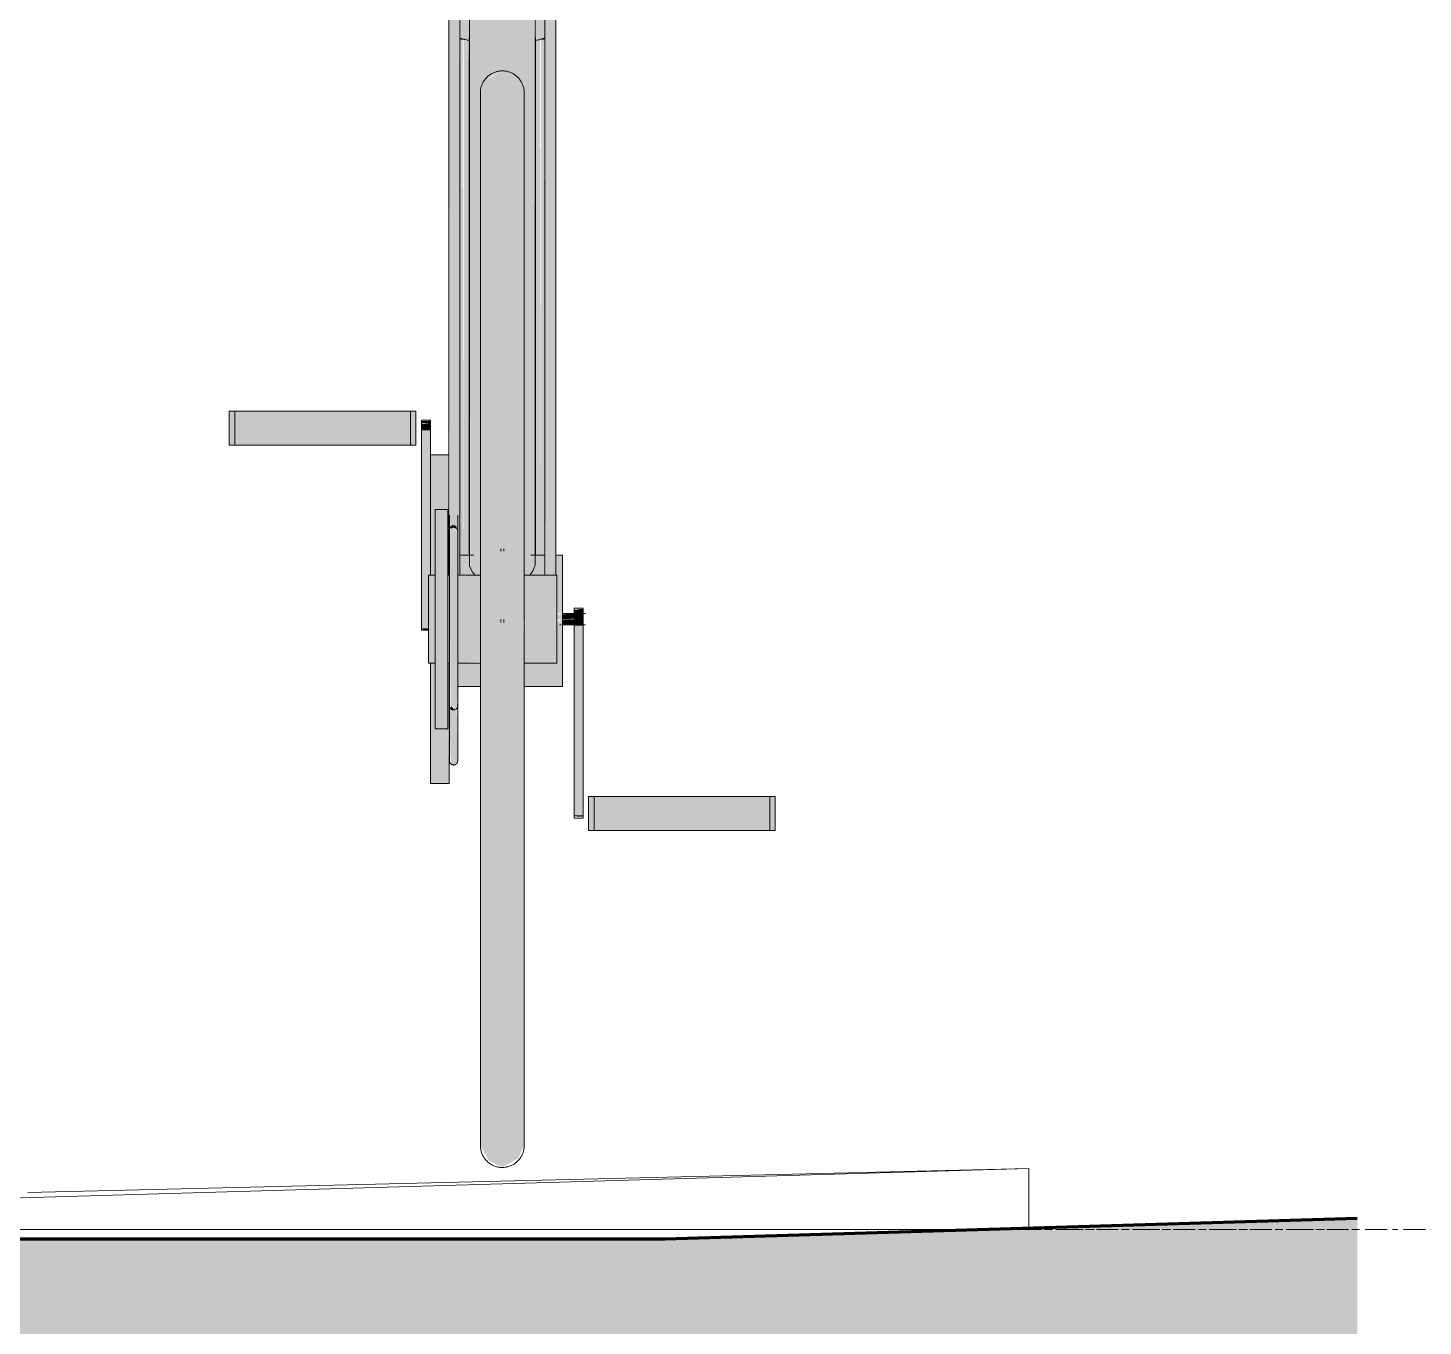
# Model space of a CAD drawing. Header units: inches. Extents: x -16 to 1086, y -88 to 341.
# Drawn here: x 960.95 to 992.75, y -2.2 to 27.4 of the extents above; entities that cross this region are included whole.
import ezdxf

# ---------------------------------------------------------------- set-up
doc = ezdxf.new("R2010")
doc.units = ezdxf.units.IN
doc.header["$MEASUREMENT"] = 0
doc.linetypes.add('Aligning Line 1_8_', pattern=[0.25, 0.125, -0.125])
doc.linetypes.add('Grid Line 1_2_', pattern=[0.875, 0.5, -0.125, 0.125, -0.125])
for name, color, linetype, lineweight in [('A-FLOR-LEVL-1', 51, 'Grid Line 1_2_', 9), ('C-TOPO', 7, 'Continuous', 9), ('C-TOPO-1', 7, 'Continuous', 80), ('G-ANNO-SYMB', 111, 'Aligning Line 1_8_', 9), ('Q-SPCQ', 91, 'Continuous', 9)]:
    doc.layers.add(name, color=color, linetype=linetype, lineweight=lineweight)

# ---------------------------------------------------------------- blocks, each defined once
blk = doc.blocks.new('Bicycle_4878 - Bicycle_4878-776584-Elevation - West')
at = {"layer": 'Q-SPCQ'}
h = blk.add_hatch(color=256, dxfattribs=at)
h.paths.add_polyline_path([(970.562, 15.794), (970.595, 15.947), (970.619, 15.913), (970.564, 15.797)], flags=0)
h.paths.add_polyline_path([(970.68, 16.001), (970.609, 15.991), (970.565, 15.933), (970.609, 16.055), (970.681, 16.062), (970.738, 16.019), (970.75, 15.918), (970.722, 15.977), (970.702, 15.992)], flags=0)
h.paths.add_polyline_path([(970.75, 14.916), (970.799, 14.916), (970.776, 32.995), (970.736, 33.153), (970.585, 33.147), (970.549, 33.116), (970.575, 15.796), (970.595, 15.822), (970.674, 15.992), (970.688, 15.977), (970.733, 15.929), (970.747, 15.91), (970.75, 15.001)], flags=0)
for points in [[(972.83, 14.916), (972.986, 14.916), (972.969, 33.138), (972.861, 33.159), (972.763, 33.135), (972.752, 32.941), (972.736, 32.564), (972.753, 14.916), (972.828, 14.916)], [(971.267, 14.916), (971.267, 25.916), (971.439, 26.235), (971.548, 26.304), (971.767, 26.409), (972.124, 26.21), (972.267, 25.916), (972.267, 14.916), (972.396, 14.939), (972.494, 15.107), (972.517, 15.231), (972.488, 30.151), (972.403, 30.122), (972.119, 30.054), (971.767, 30.025), (971.265, 30.08), (971.017, 30.144), (971.04, 15.107), (971.064, 15.032), (971.193, 14.916), (971.193, 14.916)], [(970.81, 15.378), (970.884, 15.378), (970.861, 27.14), (970.799, 27.148), (970.803, 15.378)], [(971.007, 15.378), (971.009, 15.378), (971.008, 26.373), (970.98, 27.118), (970.884, 27.14), (970.89, 15.378), (970.998, 15.378)], [(972.525, 15.378), (972.65, 15.378), (972.625, 27.14), (972.551, 27.117), (972.526, 27.102), (972.532, 15.992)], [(972.65, 15.378), (972.736, 15.378), (972.716, 27.144), (972.65, 27.14), (972.65, 15.941)], [(971.413, 13.916), (972.267, 13.916), (972.267, 25.916), (972.124, 26.21), (972.014, 26.29), (971.767, 26.409), (971.41, 26.21), (971.267, 25.892), (971.284, 13.916), (971.334, 13.916)], [(965.545, 17.886), (965.672, 17.886), (965.672, 18.662), (965.545, 18.662)], [(969.672, 17.886), (969.672, 18.662), (965.672, 18.662), (965.672, 17.886), (969.166, 17.886)], [(969.672, 17.886), (969.799, 17.886), (969.799, 18.662), (969.672, 18.662)], [(970.13, 18.422), (970.13, 18.44), (969.925, 18.422)], [(970.13, 18.39), (970.13, 18.422), (969.925, 18.422), (969.925, 18.39)], [(970.13, 18.232), (970.13, 18.39), (969.925, 18.368), (969.925, 18.232)], [(970.085, 13.696), (970.085, 14.916), (970.13, 14.916), (970.13, 18.232), (969.925, 18.232), (969.925, 13.696)], [(970.549, 14.916), (970.549, 17.666), (970.13, 17.645), (970.13, 14.916), (970.236, 14.916), (970.236, 16.416), (970.526, 16.416), (970.536, 14.916)], [(970.526, 13.916), (970.526, 16.416), (970.236, 16.416), (970.236, 13.916)], [(970.75, 15.91), (970.721, 16.039), (970.641, 16.065), (970.585, 16.035), (970.562, 15.975), (970.59, 15.977), (970.656, 16.004), (970.722, 15.977), (970.749, 15.918)], [(973.142, 13.916), (973.404, 13.927), (973.404, 14.048), (973.142, 14.024), (973.142, 13.919)], [(973.404, 13.781), (973.609, 13.781), (973.609, 14.154), (973.404, 14.128), (973.404, 13.843)], [(970.085, 13.673), (970.085, 13.696), (969.925, 13.673)], [(970.526, 11.416), (970.526, 13.916), (970.236, 13.916), (970.236, 11.416)], [(971.767, 1.423), (972.124, 1.622), (972.267, 1.916), (972.25, 13.916), (971.267, 13.916), (971.269, 1.913), (971.451, 1.587), (971.482, 1.561)], [(973.404, 13.784), (973.404, 13.916), (973.142, 13.908), (973.142, 13.784)], [(973.609, 9.432), (973.609, 13.781), (973.404, 13.781), (973.404, 9.432)], [(970.555, 10.166), (970.526, 11.416), (970.236, 11.416), (970.236, 12.916), (970.13, 12.916), (970.13, 10.166)], [(970.656, 10.601), (970.722, 10.628), (970.75, 10.694), (970.728, 11.879), (970.672, 11.847), (970.609, 11.858), (970.568, 11.907), (970.562, 11.907), (970.59, 10.628), (970.632, 10.604)], [(973.735, 9.096), (973.862, 9.096), (973.862, 9.872), (973.735, 9.872)], [(977.862, 9.096), (977.862, 9.872), (973.862, 9.872), (973.862, 9.096), (976.529, 9.096)], [(977.862, 9.096), (977.989, 9.096), (977.989, 9.872), (977.862, 9.872)], [(973.609, 9.411), (973.609, 9.432), (973.404, 9.411)]]:
    blk.add_hatch(color=256, dxfattribs=at).paths.add_polyline_path(points, flags=0)
h = blk.add_hatch(color=256, dxfattribs=at)
h.paths.add_polyline_path([(971.017, 27.11), (971.007, 30.172), (970.834, 30.294), (970.799, 30.326), (970.801, 27.172), (971.007, 27.113)], flags=0)
h.paths.add_polyline_path([(972.517, 27.11), (972.736, 27.175), (972.713, 30.307), (972.551, 30.185), (972.517, 30.144), (972.517, 27.612)], flags=0)
h = blk.add_hatch(color=256, dxfattribs=at)
h.paths.add_polyline_path([(970.672, 11.847), (970.728, 11.879), (970.75, 12.307), (970.747, 15.935), (970.706, 15.918), (970.68, 16.001), (970.627, 15.93), (970.562, 15.794), (970.59, 11.92), (970.63, 11.945)], flags=0)
h.paths.add_polyline_path([(970.562, 15.794), (970.619, 15.935), (970.573, 15.93), (970.563, 15.797)], flags=0)
h = blk.add_hatch(color=256, dxfattribs=at)
h.paths.add_polyline_path([(973.142, 13.878), (973.142, 13.927), (973.011, 13.894)], flags=0)
h.paths.add_polyline_path([(973.011, 13.918), (973.142, 13.927), (973.142, 14.024), (973.011, 14.005), (973.011, 13.927)], flags=0)
h.paths.add_polyline_path([(973.142, 14.024), (973.142, 14.072), (973.011, 14.032)], flags=0)
h.paths.add_polyline_path([(973.011, 14.058), (973.142, 14.072), (973.142, 15.378), (972.986, 15.352), (973.011, 14.168)], flags=0)
h.paths.add_polyline_path([(972.417, 14.916), (972.736, 14.916), (972.736, 15.378), (972.517, 15.351), (972.491, 15.1), (972.47, 15.032), (972.379, 14.916)], flags=0)
h.paths.add_polyline_path([(971.064, 14.916), (971.155, 14.916), (971.04, 15.107), (971.017, 15.231), (971.007, 15.378), (970.799, 15.351), (970.799, 14.916), (971.007, 14.916)], flags=0)
h = blk.add_hatch(color=256, dxfattribs=at)
h.paths.add_polyline_path([(970.085, 13.916), (970.236, 13.916), (970.236, 14.916), (970.085, 14.916), (970.085, 13.993)], flags=0)
h.paths.add_polyline_path([(972.267, 13.916), (973.011, 13.916), (973.011, 14.916), (972.267, 14.905), (972.267, 13.993)], flags=0)
h.paths.add_polyline_path([(970.562, 13.916), (970.562, 14.916), (970.526, 14.892), (970.526, 13.916)], flags=0)
h.paths.add_polyline_path([(971.267, 13.916), (971.267, 14.916), (970.75, 14.897), (970.75, 13.916), (971.007, 13.916)], flags=0)
h = blk.add_hatch(color=256, dxfattribs=at)
h.paths.add_polyline_path([(973.011, 12.916), (973.011, 13.916), (972.267, 13.916), (972.267, 12.916), (972.847, 12.916)], flags=0)
h.paths.add_polyline_path([(970.75, 12.916), (971.267, 12.942), (971.267, 13.916), (970.75, 13.916), (970.75, 12.931)], flags=0)
h.paths.add_polyline_path([(970.562, 12.916), (970.562, 13.916), (970.526, 13.916), (970.526, 12.916)], flags=0)
h.paths.add_polyline_path([(970.236, 12.916), (970.236, 13.916), (970.085, 13.916), (970.086, 12.916)], flags=0)
h = blk.add_hatch(color=256, dxfattribs=at)
h.paths.add_polyline_path([(973.142, 13.781), (973.142, 13.878), (973.011, 13.854), (973.011, 13.793)], flags=0)
h.paths.add_polyline_path([(972.267, 12.378), (973.142, 12.378), (973.142, 13.781), (973.011, 13.787), (973.011, 12.916), (972.267, 12.916), (972.267, 12.413)], flags=0)
h.paths.add_polyline_path([(971.267, 12.378), (971.267, 12.916), (970.75, 12.916), (970.75, 12.378), (971.007, 12.378)], flags=0)
h = blk.add_hatch(color=256, dxfattribs=at)
h.paths.add_polyline_path([(970.667, 11.847), (970.667, 11.859), (970.609, 11.932), (970.581, 11.885), (970.632, 11.85), (970.656, 11.847)], flags=0)
h.paths.add_polyline_path([(970.728, 11.879), (970.75, 11.939), (970.73, 11.907)], flags=0)
for p, q in [((970.549, 33.116), (970.549, 14.916)), ((970.799, 14.916), (970.799, 33.116)), ((971.017, 33.116), (971.017, 15.182)), ((972.517, 15.182), (972.517, 33.116)), ((972.736, 33.116), (972.736, 14.916)), ((972.986, 14.916), (972.986, 33.116)), ((965.545, 18.662), (965.672, 18.662)), ((965.545, 17.886), (965.545, 18.662)), ((965.672, 18.662), (969.672, 18.662)), ((965.672, 17.886), (965.672, 18.662)), ((969.672, 18.662), (969.799, 18.662)), ((969.672, 17.886), (969.672, 18.662)), ((969.799, 18.662), (969.799, 17.886)), ((970.13, 18.452), (969.925, 18.452)), ((969.925, 18.44), (969.925, 18.452)), ((969.925, 18.452), (969.925, 18.438)), ((970.13, 18.438), (970.13, 18.452)), ((970.13, 18.452), (970.13, 18.44)), ((969.925, 18.422), (969.925, 18.44)), ((969.925, 18.39), (969.925, 18.422)), ((970.13, 18.422), (969.925, 18.422)), ((969.925, 18.232), (969.925, 18.39)), ((969.925, 13.696), (969.925, 18.232)), ((970.13, 18.232), (969.925, 18.232)), ((970.13, 18.44), (970.13, 18.422)), ((970.13, 18.422), (970.13, 18.39)), ((970.13, 18.39), (970.13, 18.232)), ((970.13, 18.232), (970.13, 16.829)), ((965.672, 17.886), (965.545, 17.886)), ((969.672, 17.886), (965.672, 17.886)), ((969.799, 17.886), (969.672, 17.886)), ((970.555, 17.666), (970.13, 17.666)), ((970.13, 14.92), (970.13, 16.829)), ((970.526, 16.416), (970.236, 16.416)), ((970.236, 13.916), (970.236, 16.416)), ((970.526, 16.416), (970.526, 13.916)), ((970.562, 16.291), (970.562, 15.91)), ((970.75, 15.91), (970.75, 16.288)), ((971.114, 15.378), (970.793, 15.378)), ((971.735, 15.516), (971.735, 15.463)), ((971.799, 15.463), (971.799, 15.516)), ((972.741, 15.378), (972.42, 15.378)), ((973.142, 15.378), (972.98, 15.378)), ((973.142, 15.378), (973.142, 13.878)), ((970.236, 14.916), (970.085, 14.916)), ((970.085, 13.916), (970.085, 14.916)), ((970.562, 14.916), (970.526, 14.916)), ((971.267, 14.916), (970.75, 14.916)), ((973.011, 14.916), (972.267, 14.916)), ((973.011, 14.916), (973.011, 13.916)), ((969.925, 14.048), (969.918, 14.048)), ((973.404, 14.048), (973.142, 14.048)), ((973.609, 14.164), (973.404, 14.164)), ((973.404, 13.781), (973.404, 14.157)), ((973.609, 14.157), (973.609, 13.781)), ((973.661, 14.048), (973.609, 14.048)), ((969.918, 13.916), (969.918, 13.916)), ((969.918, 13.916), (969.918, 13.916)), ((969.918, 13.784), (969.925, 13.784)), ((969.925, 13.665), (969.925, 13.696)), ((970.085, 13.696), (969.925, 13.696)), ((970.085, 12.916), (970.085, 13.916)), ((970.236, 11.416), (970.236, 13.916)), ((970.526, 13.916), (970.526, 11.416)), ((971.735, 13.91), (971.735, 13.882)), ((971.735, 13.863), (971.735, 13.838)), ((971.799, 13.882), (971.799, 13.91)), ((971.799, 13.838), (971.799, 13.863)), ((973.011, 13.916), (973.011, 12.916)), ((973.068, 13.784), (973.107, 13.784)), ((973.142, 13.878), (973.142, 12.378)), ((973.142, 13.784), (973.404, 13.784)), ((973.404, 9.432), (973.404, 13.781)), ((973.404, 13.781), (973.609, 13.781)), ((973.609, 13.784), (973.661, 13.784)), ((973.609, 13.781), (973.609, 9.432)), ((973.661, 13.916), (973.661, 13.916)), ((973.661, 13.916), (973.661, 13.916)), ((969.925, 13.673), (969.925, 13.665)), ((969.925, 13.665), (970.085, 13.665)), ((970.085, 12.916), (970.236, 12.916)), ((970.13, 10.166), (970.13, 12.916)), ((970.526, 12.916), (970.562, 12.916)), ((970.555, 12.915), (970.555, 10.166)), ((970.75, 12.916), (971.267, 12.916)), ((972.267, 12.916), (973.011, 12.916)), ((970.75, 12.378), (971.273, 12.378)), ((972.267, 12.378), (973.142, 12.378)), ((970.562, 11.966), (970.562, 12.071)), ((970.562, 11.939), (970.562, 10.694)), ((970.75, 10.694), (970.75, 11.939)), ((970.236, 11.416), (970.526, 11.416)), ((970.13, 10.166), (970.555, 10.166)), ((973.735, 9.872), (973.862, 9.872)), ((973.735, 9.872), (973.735, 9.096)), ((973.862, 9.872), (977.862, 9.872)), ((973.862, 9.096), (973.862, 9.872)), ((977.862, 9.872), (977.989, 9.872)), ((977.862, 9.096), (977.862, 9.872)), ((977.989, 9.096), (977.989, 9.872)), ((973.404, 9.381), (973.404, 9.432)), ((973.609, 9.432), (973.404, 9.432)), ((973.404, 9.392), (973.404, 9.381)), ((973.404, 9.381), (973.609, 9.381)), ((973.609, 9.432), (973.609, 9.381)), ((973.609, 9.381), (973.609, 9.392)), ((973.862, 9.096), (973.735, 9.096)), ((977.862, 9.096), (973.862, 9.096)), ((977.989, 9.096), (977.862, 9.096))]:
    blk.add_line(p, q, dxfattribs=at)
at = {"layer": 'Q-SPCQ', "flags": 128}
for points in [[(971.009, 27.169), (971.009, 25.386), (971.009, 23.714), (971.009, 22.214), (971.009, 22.152), (971.009, 22.09), (971.009, 22.028), (971.009, 21.966), (971.009, 21.904), (971.009, 21.842), (971.009, 20.443), (971.009, 20.382), (971.009, 20.32), (971.009, 20.258), (971.009, 20.197), (971.009, 20.135), (971.009, 20.074), (971.009, 20.012), (971.009, 18.861), (971.009, 17.839), (971.009, 17.779), (971.009, 17.718), (971.009, 17.657), (971.009, 17.596), (971.009, 16.699), (971.009, 15.882), (971.009, 15.822), (971.009, 15.375)], [(972.525, 27.169), (972.525, 25.386), (972.525, 23.714), (972.525, 22.214), (972.525, 22.152), (972.525, 22.09), (972.525, 22.028), (972.525, 21.966), (972.525, 21.904), (972.525, 21.842), (972.525, 20.443), (972.525, 20.382), (972.525, 20.32), (972.525, 20.258), (972.525, 20.197), (972.525, 20.135), (972.525, 20.074), (972.525, 20.012), (972.525, 18.861), (972.525, 17.839), (972.525, 17.779), (972.525, 17.718), (972.525, 17.657), (972.525, 17.596), (972.525, 16.699), (972.525, 15.882), (972.525, 15.822), (972.525, 15.375)], [(971.267, 25.916), (971.267, 25.936), (971.269, 25.956), (971.271, 25.976), (971.273, 25.996), (971.277, 26.016), (971.281, 26.035), (971.287, 26.054), (971.292, 26.074), (971.299, 26.092), (971.307, 26.111), (971.315, 26.129), (971.324, 26.147), (971.333, 26.165), (971.343, 26.182), (971.354, 26.199), (971.366, 26.215), (971.378, 26.231), (971.391, 26.246), (971.405, 26.261), (971.419, 26.275), (971.433, 26.289), (971.448, 26.302), (971.464, 26.314), (971.48, 26.326), (971.497, 26.337), (971.514, 26.347), (971.531, 26.357), (971.549, 26.366), (971.567, 26.375), (971.586, 26.382), (971.605, 26.389), (971.624, 26.395), (971.643, 26.401), (971.662, 26.405), (971.682, 26.409), (971.702, 26.412), (971.722, 26.414), (971.742, 26.416), (971.762, 26.416), (971.782, 26.416), (971.802, 26.415), (971.822, 26.413), (971.841, 26.411), (971.861, 26.407), (971.881, 26.403), (971.9, 26.398), (971.919, 26.393), (971.938, 26.386), (971.957, 26.379), (971.975, 26.371), (971.993, 26.362), (972.011, 26.353), (972.028, 26.343), (972.045, 26.332), (972.061, 26.32), (972.077, 26.308), (972.093, 26.296), (972.108, 26.282), (972.122, 26.268), (972.136, 26.254), (972.149, 26.239), (972.162, 26.223), (972.174, 26.207), (972.185, 26.191), (972.195, 26.174), (972.205, 26.157), (972.215, 26.139), (972.223, 26.121), (972.231, 26.102), (972.238, 26.084), (972.244, 26.065), (972.25, 26.046), (972.255, 26.026), (972.259, 26.007), (972.262, 25.987), (972.264, 25.967), (972.266, 25.947), (972.267, 25.927), (972.267, 25.916)], [(971.267, 14.916), (971.267, 15.353), (971.267, 15.828), (971.267, 16.3), (971.267, 16.769), (971.267, 17.232), (971.267, 17.691), (971.267, 18.144), (971.267, 18.589), (971.267, 19.028), (971.267, 19.458), (971.267, 19.879), (971.267, 20.29), (971.267, 20.692), (971.267, 21.083), (971.267, 21.462), (971.267, 21.829), (971.267, 22.183), (971.267, 22.525), (971.267, 22.852), (971.267, 23.165), (971.267, 23.463), (971.267, 23.747), (971.267, 24.014), (971.267, 24.265), (971.267, 24.5), (971.267, 24.717), (971.267, 24.918), (971.267, 25.101), (971.267, 25.266), (971.267, 25.412), (971.267, 25.541), (971.267, 25.651), (971.267, 25.742), (971.267, 25.814), (971.267, 25.867), (971.267, 25.901), (971.267, 25.916), (971.267, 25.916)], [(971.267, 25.916), (971.267, 25.907), (971.267, 25.878), (971.267, 25.83), (971.267, 25.763), (971.267, 25.677), (971.267, 25.572), (971.267, 25.449), (971.267, 25.307), (971.267, 25.147), (971.267, 24.969), (971.267, 24.773), (971.267, 24.56), (971.267, 24.33), (971.267, 24.083), (971.267, 23.82), (971.267, 23.541), (971.267, 23.247), (971.267, 22.938), (971.267, 22.614), (971.267, 22.277), (971.267, 21.926), (971.267, 21.562), (971.267, 21.186), (971.267, 20.798), (971.267, 20.4), (971.267, 19.991), (971.267, 19.572), (971.267, 19.144), (971.267, 18.708), (971.267, 18.265), (971.267, 17.814), (971.267, 17.357), (971.267, 16.894), (971.267, 16.427), (971.267, 15.956), (971.267, 15.481), (971.267, 15.004), (971.267, 14.526), (971.267, 14.046), (971.267, 13.916)], [(972.267, 13.916), (972.267, 14.396), (972.267, 14.875), (972.267, 15.353), (972.267, 15.828), (972.267, 16.3), (972.267, 16.769), (972.267, 17.232), (972.267, 17.691), (972.267, 18.144), (972.267, 18.589), (972.267, 19.028), (972.267, 19.458), (972.267, 19.879), (972.267, 20.29), (972.267, 20.692), (972.267, 21.083), (972.267, 21.462), (972.267, 21.829), (972.267, 22.183), (972.267, 22.525), (972.267, 22.852), (972.267, 23.165), (972.267, 23.463), (972.267, 23.747), (972.267, 24.014), (972.267, 24.265), (972.267, 24.5), (972.267, 24.717), (972.267, 24.918), (972.267, 25.101), (972.267, 25.266), (972.267, 25.412), (972.267, 25.541), (972.267, 25.651), (972.267, 25.742), (972.267, 25.814), (972.267, 25.867), (972.267, 25.901), (972.267, 25.916), (972.267, 25.916)], [(972.267, 25.916), (972.267, 25.907), (972.267, 25.878), (972.267, 25.83), (972.267, 25.763), (972.267, 25.677), (972.267, 25.572), (972.267, 25.449), (972.267, 25.307), (972.267, 25.147), (972.267, 24.969), (972.267, 24.773), (972.267, 24.56), (972.267, 24.33), (972.267, 24.083), (972.267, 23.82), (972.267, 23.541), (972.267, 23.247), (972.267, 22.938), (972.267, 22.614), (972.267, 22.277), (972.267, 21.926), (972.267, 21.562), (972.267, 21.186), (972.267, 20.798), (972.267, 20.4), (972.267, 19.991), (972.267, 19.572), (972.267, 19.144), (972.267, 18.708), (972.267, 18.265), (972.267, 17.814), (972.267, 17.357), (972.267, 16.894), (972.267, 16.427), (972.267, 15.956), (972.267, 15.481), (972.267, 15.004), (972.267, 14.916)], [(970.562, 15.91), (970.562, 15.903), (970.562, 15.892), (970.562, 15.878), (970.562, 15.861), (970.562, 15.84), (970.562, 15.817), (970.562, 15.791), (970.562, 15.761), (970.562, 15.729), (970.562, 15.694), (970.562, 15.656), (970.562, 15.615), (970.562, 15.571), (970.562, 15.525), (970.562, 15.476), (970.562, 15.425), (970.562, 15.371), (970.562, 15.315), (970.562, 15.257), (970.562, 15.197), (970.562, 15.134), (970.562, 15.07), (970.562, 15.003), (970.562, 14.935), (970.562, 14.866), (970.562, 14.795), (970.562, 14.722), (970.562, 14.648), (970.562, 14.573), (970.562, 14.497), (970.562, 14.42), (970.562, 14.342), (970.562, 14.264), (970.562, 14.185), (970.562, 14.105), (970.562, 14.026), (970.562, 13.946), (970.562, 13.866), (970.562, 13.786), (970.562, 13.706), (970.562, 13.627), (970.562, 13.548), (970.562, 13.469), (970.562, 13.392), (970.562, 13.315), (970.562, 13.239), (970.562, 13.165), (970.562, 13.091), (970.562, 13.019), (970.562, 12.948), (970.562, 12.879), (970.562, 12.811), (970.562, 12.746), (970.562, 12.682), (970.562, 12.62), (970.562, 12.56), (970.562, 12.502), (970.562, 12.447), (970.562, 12.394), (970.562, 12.343), (970.562, 12.295), (970.562, 12.249), (970.562, 12.206), (970.562, 12.166), (970.562, 12.129), (970.562, 12.095), (970.562, 12.063), (970.562, 12.034), (970.562, 12.009), (970.562, 11.986), (970.562, 11.967), (970.562, 11.951), (970.562, 11.939)], [(970.75, 11.939), (970.75, 11.952), (970.75, 11.969), (970.75, 11.988), (970.75, 12.011), (970.75, 12.037), (970.75, 12.066), (970.75, 12.098), (970.75, 12.133), (970.75, 12.17), (970.75, 12.211), (970.75, 12.254), (970.75, 12.3), (970.75, 12.348), (970.75, 12.399), (970.75, 12.452), (970.75, 12.508), (970.75, 12.566), (970.75, 12.626), (970.75, 12.688), (970.75, 12.752), (970.75, 12.818), (970.75, 12.886), (970.75, 12.955), (970.75, 13.026), (970.75, 13.098), (970.75, 13.172), (970.75, 13.247), (970.75, 13.323), (970.75, 13.399), (970.75, 13.477), (970.75, 13.555), (970.75, 13.634), (970.75, 13.714), (970.75, 13.794), (970.75, 13.874), (970.75, 13.953), (970.75, 14.033), (970.75, 14.113), (970.75, 14.193), (970.75, 14.272), (970.75, 14.35), (970.75, 14.428), (970.75, 14.505), (970.75, 14.581), (970.75, 14.656), (970.75, 14.729), (970.75, 14.802), (970.75, 14.873), (970.75, 14.942), (970.75, 15.01), (970.75, 15.076), (970.75, 15.14), (970.75, 15.203), (970.75, 15.263), (970.75, 15.321), (970.75, 15.377), (970.75, 15.43), (970.75, 15.481), (970.75, 15.53), (970.75, 15.576), (970.75, 15.619), (970.75, 15.66), (970.75, 15.697), (970.75, 15.732), (970.75, 15.764), (970.75, 15.793), (970.75, 15.82), (970.75, 15.843), (970.75, 15.863), (970.75, 15.879), (970.75, 15.893), (970.75, 15.904), (970.75, 15.91)], [(971.267, 13.916), (971.267, 13.436), (971.267, 12.957), (971.267, 12.48), (971.267, 12.004), (971.267, 11.532), (971.267, 11.064), (971.267, 10.6), (971.267, 10.141), (971.267, 9.689), (971.267, 9.243), (971.267, 8.805), (971.267, 8.375), (971.267, 7.954), (971.267, 7.542), (971.267, 7.141), (971.267, 6.75), (971.267, 6.371), (971.267, 6.004), (971.267, 5.649), (971.267, 5.308), (971.267, 4.981), (971.267, 4.667), (971.267, 4.369), (971.267, 4.086), (971.267, 3.819), (971.267, 3.567), (971.267, 3.333), (971.267, 3.115), (971.267, 2.915), (971.267, 2.732), (971.267, 2.567), (971.267, 2.42), (971.267, 2.292), (971.267, 2.182), (971.267, 2.091), (971.267, 2.019), (971.267, 1.966), (971.267, 1.932), (971.267, 1.917), (971.267, 1.916)], [(972.267, 1.916), (972.267, 1.926), (972.267, 1.955), (972.267, 2.003), (972.267, 2.07), (972.267, 2.155), (972.267, 2.26), (972.267, 2.384), (972.267, 2.525), (972.267, 2.685), (972.267, 2.863), (972.267, 3.059), (972.267, 3.272), (972.267, 3.502), (972.267, 3.749), (972.267, 4.012), (972.267, 4.291), (972.267, 4.585), (972.267, 4.895), (972.267, 5.218), (972.267, 5.556), (972.267, 5.907), (972.267, 6.27), (972.267, 6.646), (972.267, 7.034), (972.267, 7.433), (972.267, 7.842), (972.267, 8.26), (972.267, 8.688), (972.267, 9.124), (972.267, 9.568), (972.267, 10.019), (972.267, 10.476), (972.267, 10.938), (972.267, 11.405), (972.267, 11.877), (972.267, 12.351), (972.267, 12.828), (972.267, 13.307), (972.267, 13.787), (972.267, 13.916)], [(971.267, 1.916), (971.267, 1.926), (971.267, 1.955), (971.267, 2.003), (971.267, 2.07), (971.267, 2.155), (971.267, 2.26), (971.267, 2.384), (971.267, 2.525), (971.267, 2.685), (971.267, 2.863), (971.267, 3.059), (971.267, 3.272), (971.267, 3.502), (971.267, 3.749), (971.267, 4.012), (971.267, 4.291), (971.267, 4.585), (971.267, 4.895), (971.267, 5.218), (971.267, 5.556), (971.267, 5.907), (971.267, 6.27), (971.267, 6.646), (971.267, 7.034), (971.267, 7.433), (971.267, 7.842), (971.267, 8.26), (971.267, 8.688), (971.267, 9.124), (971.267, 9.568), (971.267, 10.019), (971.267, 10.476), (971.267, 10.938), (971.267, 11.405), (971.267, 11.877), (971.267, 12.351), (971.267, 12.828), (971.267, 12.916)], [(972.267, 12.916), (972.267, 12.48), (972.267, 12.004), (972.267, 11.532), (972.267, 11.064), (972.267, 10.6), (972.267, 10.141), (972.267, 9.689), (972.267, 9.243), (972.267, 8.805), (972.267, 8.375), (972.267, 7.954), (972.267, 7.542), (972.267, 7.141), (972.267, 6.75), (972.267, 6.371), (972.267, 6.004), (972.267, 5.649), (972.267, 5.308), (972.267, 4.981), (972.267, 4.667), (972.267, 4.369), (972.267, 4.086), (972.267, 3.819), (972.267, 3.567), (972.267, 3.333), (972.267, 3.115), (972.267, 2.915), (972.267, 2.732), (972.267, 2.567), (972.267, 2.42), (972.267, 2.292), (972.267, 2.182), (972.267, 2.091), (972.267, 2.019), (972.267, 1.966), (972.267, 1.932), (972.267, 1.917), (972.267, 1.916)], [(970.75, 12.123), (970.75, 12.022), (970.75, 11.939)], [(970.562, 10.685), (970.562, 10.688), (970.562, 10.695), (970.562, 10.708), (970.562, 10.727), (970.562, 10.75)], [(970.562, 10.694), (970.562, 10.687), (970.562, 10.685)], [(970.75, 10.685), (970.75, 10.681), (970.749, 10.678), (970.749, 10.674), (970.749, 10.67), (970.748, 10.666), (970.747, 10.663), (970.746, 10.659), (970.745, 10.656), (970.744, 10.652), (970.742, 10.649), (970.741, 10.645), (970.739, 10.642), (970.737, 10.639), (970.735, 10.635), (970.733, 10.632), (970.731, 10.629), (970.729, 10.626), (970.727, 10.623), (970.724, 10.621), (970.721, 10.618), (970.719, 10.615), (970.716, 10.613), (970.713, 10.611), (970.71, 10.608), (970.707, 10.606), (970.704, 10.604), (970.7, 10.602), (970.697, 10.601), (970.693, 10.599), (970.69, 10.598), (970.686, 10.596), (970.683, 10.595), (970.679, 10.594), (970.676, 10.593), (970.672, 10.593), (970.668, 10.592), (970.665, 10.592), (970.661, 10.591), (970.657, 10.591), (970.653, 10.591), (970.65, 10.592), (970.646, 10.592), (970.642, 10.592), (970.638, 10.593), (970.635, 10.594), (970.631, 10.595), (970.628, 10.596), (970.624, 10.597), (970.62, 10.598), (970.617, 10.6), (970.614, 10.601), (970.61, 10.603), (970.607, 10.605), (970.604, 10.607), (970.601, 10.609), (970.598, 10.612), (970.595, 10.614), (970.592, 10.616), (970.59, 10.619), (970.587, 10.622), (970.584, 10.625), (970.582, 10.627), (970.58, 10.63), (970.578, 10.634), (970.576, 10.637), (970.574, 10.64), (970.572, 10.643), (970.571, 10.647), (970.569, 10.65), (970.568, 10.654), (970.567, 10.657), (970.565, 10.661), (970.565, 10.664), (970.564, 10.668), (970.563, 10.672), (970.563, 10.676), (970.562, 10.679), (970.562, 10.683), (970.562, 10.685)], [(970.75, 10.739), (970.75, 10.718), (970.75, 10.702), (970.75, 10.691), (970.75, 10.686), (970.75, 10.685)], [(970.75, 10.685), (970.75, 10.688), (970.75, 10.694)], [(972.267, 1.916), (972.267, 1.896), (972.265, 1.876), (972.263, 1.856), (972.261, 1.837), (972.257, 1.817), (972.253, 1.797), (972.248, 1.778), (972.242, 1.759), (972.235, 1.74), (972.228, 1.722), (972.219, 1.703), (972.211, 1.685), (972.201, 1.668), (972.191, 1.651), (972.18, 1.634), (972.168, 1.618), (972.156, 1.602), (972.143, 1.587), (972.129, 1.572), (972.115, 1.558), (972.101, 1.544), (972.086, 1.531), (972.07, 1.518), (972.054, 1.507), (972.037, 1.495), (972.02, 1.485), (972.003, 1.475), (971.985, 1.466), (971.967, 1.458), (971.948, 1.45), (971.929, 1.443), (971.91, 1.437), (971.891, 1.432), (971.872, 1.427), (971.852, 1.424), (971.832, 1.421), (971.812, 1.418), (971.792, 1.417), (971.772, 1.416), (971.752, 1.416), (971.732, 1.417), (971.713, 1.419), (971.693, 1.422), (971.673, 1.425), (971.653, 1.429), (971.634, 1.434), (971.615, 1.44), (971.596, 1.446), (971.577, 1.454), (971.559, 1.462), (971.541, 1.47), (971.523, 1.48), (971.506, 1.49), (971.489, 1.501), (971.473, 1.512), (971.457, 1.524), (971.441, 1.537), (971.427, 1.55), (971.412, 1.564), (971.398, 1.578), (971.385, 1.594), (971.373, 1.609), (971.361, 1.625), (971.349, 1.642), (971.339, 1.658), (971.329, 1.676), (971.319, 1.694), (971.311, 1.712), (971.303, 1.73), (971.296, 1.749), (971.29, 1.768), (971.284, 1.787), (971.279, 1.806), (971.275, 1.826), (971.272, 1.846), (971.27, 1.866), (971.268, 1.885), (971.267, 1.905)], [(972.267, 1.916), (972.267, 1.896), (972.265, 1.876), (972.263, 1.856), (972.261, 1.837), (972.257, 1.817), (972.253, 1.797), (972.248, 1.778), (972.242, 1.759), (972.235, 1.74), (972.228, 1.722), (972.219, 1.703), (972.211, 1.685), (972.201, 1.668), (972.191, 1.651), (972.18, 1.634), (972.168, 1.618), (972.156, 1.602), (972.143, 1.587), (972.129, 1.572), (972.115, 1.558), (972.101, 1.544), (972.086, 1.531), (972.07, 1.518), (972.054, 1.507), (972.037, 1.495), (972.02, 1.485), (972.003, 1.475), (971.985, 1.466), (971.967, 1.458), (971.948, 1.45), (971.929, 1.443), (971.91, 1.437), (971.891, 1.432), (971.872, 1.427), (971.852, 1.424), (971.832, 1.421), (971.812, 1.418), (971.792, 1.417), (971.772, 1.416), (971.752, 1.416), (971.732, 1.417), (971.713, 1.419), (971.693, 1.422), (971.673, 1.425), (971.653, 1.429), (971.634, 1.434), (971.615, 1.44), (971.596, 1.446), (971.577, 1.454), (971.559, 1.462), (971.541, 1.47), (971.523, 1.48), (971.506, 1.49), (971.489, 1.501), (971.473, 1.512), (971.457, 1.524), (971.441, 1.537), (971.427, 1.55), (971.412, 1.564), (971.398, 1.578), (971.385, 1.594), (971.373, 1.609), (971.361, 1.625), (971.349, 1.642), (971.339, 1.658), (971.329, 1.676), (971.319, 1.694), (971.311, 1.712), (971.303, 1.73), (971.296, 1.749), (971.29, 1.768), (971.284, 1.787), (971.279, 1.806), (971.275, 1.826), (971.272, 1.846), (971.27, 1.866), (971.268, 1.885), (971.267, 1.905), (971.267, 1.916)]]:
    blk.add_lwpolyline(points, dxfattribs=at)
at = {"layer": 'Q-SPCQ'}
for start_param, end_param in [(3.403392, 3.620026), (3.665191, 3.839057), (5.568449, 5.759587), (5.804752, 6.021386)]:
    blk.add_ellipse((971.767, 27.212), major_axis=(1, 0), ratio=0.156434, start_param=start_param, end_param=end_param, dxfattribs=at)
for points in [[(970.8, 27.147), (970.805, 27.146), (970.818, 27.144), (970.838, 27.142), (970.861, 27.14), (970.876, 27.14), (970.884, 27.14)], [(970.884, 27.14), (970.891, 27.14), (970.899, 27.14), (970.907, 27.14)], [(972.627, 27.14), (972.635, 27.14), (972.643, 27.14), (972.65, 27.14)], [(972.65, 27.14), (972.658, 27.14), (972.673, 27.14), (972.696, 27.142), (972.716, 27.144), (972.729, 27.146), (972.735, 27.147)], [(970.744, 11.97), (970.748, 11.96), (970.75, 11.949), (970.75, 11.939)]]:
    blk.add_open_spline(points, degree=3, dxfattribs=at)
for points, knots in [([(971.148, 14.916), (971.126, 14.941), (971.051, 15.036), (971.019, 15.124), (971.017, 15.182)], [0.8100779, 0.8100779, 0.8100779, 0.8100779, 0.8611111, 1, 1, 1, 1]), ([(972.517, 15.182), (972.516, 15.159), (972.507, 15.11), (972.474, 15.033), (972.429, 14.966), (972.396, 14.927), (972.386, 14.916)], [0, 0, 0, 0, 0.0555556, 0.1111111, 0.1666667, 0.1898349, 0.1898349, 0.1898349, 0.1898349]), ([(970.75, 11.939), (970.75, 11.928), (970.746, 11.906), (970.729, 11.877), (970.704, 11.856), (970.673, 11.845), (970.639, 11.845), (970.603, 11.858), (970.571, 11.89), (970.562, 11.922), (970.562, 11.939)], [0, 0, 0, 0, 0.111111, 0.222222, 0.333333, 0.444444, 0.555556, 0.666667, 0.833333, 1, 1, 1, 1])]:
    blk.add_open_spline(points, degree=3, knots=knots, dxfattribs=at)

msp = doc.modelspace()

# ---------------------------------------------------------------- hatches: boundary and pattern name
at = {"layer": 'C-TOPO'}
h = msp.add_hatch(dxfattribs=at)
h.set_pattern_fill('FP_3', color=256, style=0, pattern_type=2)
h.set_pattern_definition([(0, (706.781, 0), (16, 16), [16, -16]), (0, (706.781, 6), (16, 16), [16, -16]), (0, (706.781, 12), (16, 16), [16, -16]), (90, (708.781, 14), (-16, 16), [16, -16]), (90, (714.781, 14), (-16, 16), [16, -16]), (90, (720.781, 14), (-16, 16), [16, -16])])
h.paths.add_polyline_path([(520.017, -36.766), (991.255, -36.766), (991.255, 0.249), (975.48, -0.219), (730.177, -0.219), (722.332, -0.368), (520.017, -7.551), (59.026, -24), (48.778, -24), (48.778, -36.766), (402.207, -36.766)], flags=0)

# ---------------------------------------------------------------- linework, layer by layer
at = {"layer": 'A-FLOR-LEVL-1'}
msp.add_line((-15.693, 0), (1055.728, 0), dxfattribs=at)
at = {"layer": 'C-TOPO'}
for p, q in [((983.767, 1.39), (935.767, 0)), ((983.767, 1.39), (960.955, 0.843)), ((983.767, 1.39), (960.955, 0.843)), ((983.767, 1.39), (980.39, 1.292)), ((983.767, 1.39), (983.767, 0.027)), ((983.767, 0.027), (983.767, 1.39)), ((887.767, 0), (982.856, 0)), ((887.767, 0), (982.856, 0)), ((975.48, -0.219), (991.255, 0.249)), ((982.856, 0), (982.305, 0)), ((975.48, -0.219), (894.051, -0.219)), ((977.023, -0.178), (975.48, -0.219))]:
    msp.add_line(p, q, dxfattribs=at)
at = {"layer": 'C-TOPO-1'}
for p, q in [((991.255, 0.249), (975.48, -0.219)), ((975.48, -0.219), (894.051, -0.219))]:
    msp.add_line(p, q, dxfattribs=at)
at = {"layer": 'G-ANNO-SYMB'}
msp.add_line((991.255, 0), (48.778, 0), dxfattribs=at)

# ---------------------------------------------------------------- block references
at = {"layer": 'Q-SPCQ'}
msp.add_blockref('Bicycle_4878 - Bicycle_4878-776584-Elevation - West', (0, 0), dxfattribs=at)

doc.saveas('drawing.dxf')
